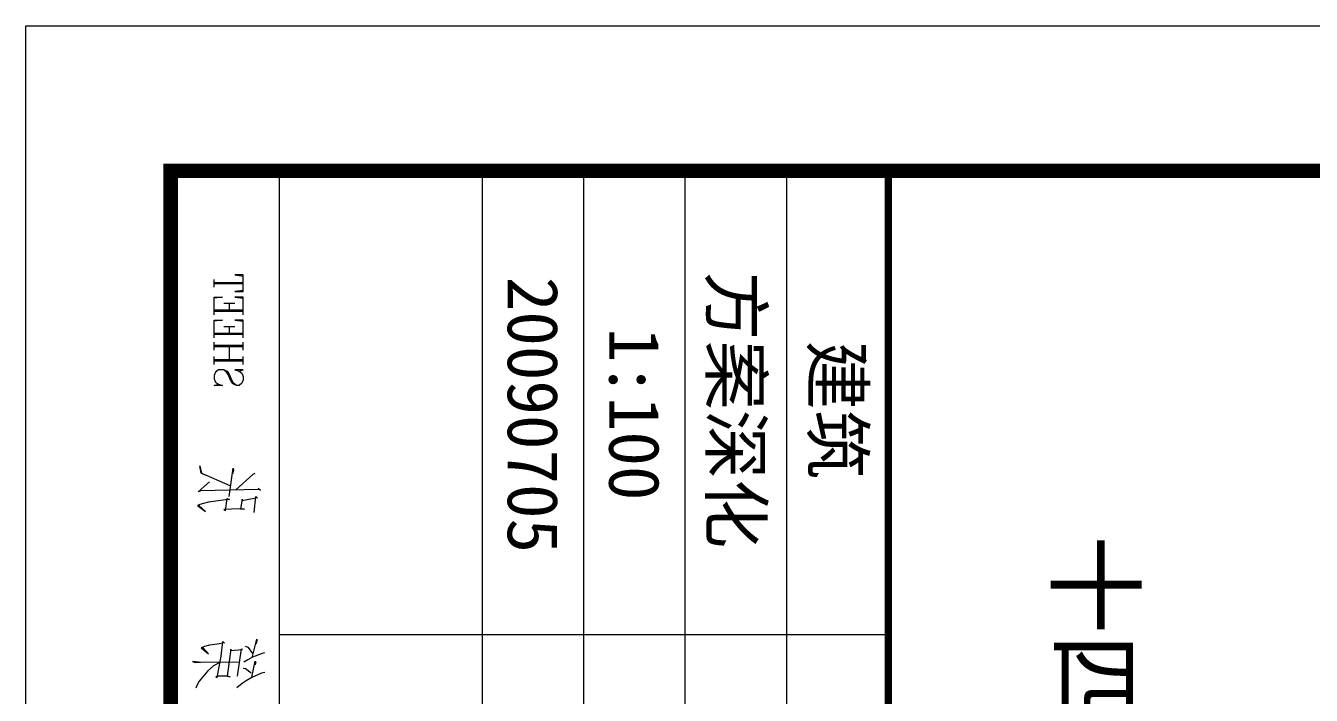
# Model space of a CAD drawing. Extents: x 1332633 to 1595679, y 264824 to 640777.
# Drawn here: x 1510891 to 1515325, y 327113 to 329421 of the extents above; entities that cross this region are included whole.
import ezdxf
from ezdxf.enums import TextEntityAlignment as Align

# ---------------------------------------------------------------- set-up
doc = ezdxf.new("R2010")
doc.units = 0
doc.header["$LTSCALE"] = 1000
doc.header["$MEASUREMENT"] = 0
doc.layers.add('_公共_图框', color=4, linetype='CONTINUOUS', lineweight=5)
doc.layers.add('A-Wall(建筑墙)', color=255, linetype='CONTINUOUS')
doc.styles.add('图框文字', font='SIMKAI.TTF')

# ---------------------------------------------------------------- blocks, each defined once
blk = doc.blocks.new('qqwqw')
at = {"layer": '_公共_图框'}
for p, q in [((-2100, 2975), (-2100, 875)), ((-4500, 2625), (-500, 2625)), ((-4500, 2275), (-500, 2275)), ((-4500, 1925), (-500, 1925)), ((-4500, 1575), (-500, 1575)), ((-4500, 875), (-500, 875)), ((-2231.1, 813.4), (-2246.9, 779.9)), ((-2229.6, 825.2), (-2231.1, 813.4)), ((-2163.6, 815.3), (-2176, 781.9)), ((-2162, 823.2), (-2163.6, 815.3)), ((-1626.8, 799.5), (-1637.9, 746.5)), ((-1622.2, 793.7), (-1626.8, 799.5)), ((-1598.5, 803.5), (-1603.3, 602.8)), ((-1601.6, 809.5), (-1595.5, 801.6)), ((-1595.5, 801.6), (-1598.5, 803.5)), ((-2258, 760.2), (-2267.4, 746.5)), ((-2246.9, 779.9), (-2258, 760.2)), ((-2245.3, 779.9), (-2190.3, 791.7)), ((-2231.1, 778), (-2217.1, 758.3)), ((-2217.1, 758.3), (-2215.4, 750.4)), ((-2195, 793.7), (-2204.5, 789.8)), ((-2190.3, 791.7), (-2195, 793.7)), ((-2185.6, 766.2), (-2193.5, 752.3)), ((-2176, 781.9), (-2185.6, 766.2)), ((-2174.5, 781.9), (-2114.8, 797.7)), ((-2163.6, 783.8), (-2143, 768.1)), ((-2143, 768.1), (-2139.9, 758.3)), ((-2121.1, 797.7), (-2132.1, 793.7)), ((-2114.8, 797.7), (-2121.1, 797.7)), ((-1677.3, 787.7), (-1622.2, 793.7)), ((-1664.6, 740.5), (-1666.1, 754.4)), ((-1666.1, 754.4), (-1664.6, 736.6)), ((-1546.5, 783.8), (-1600.1, 724.8)), ((-1543.4, 789.8), (-1546.5, 783.8)), ((-2267.4, 746.5), (-2281.6, 728.7)), ((-2242.3, 730.8), (-2147.8, 744.4)), ((-2195, 734.7), (-2193.5, 596.9)), ((-2150.9, 746.5), (-2154.1, 707.1)), ((-2147.8, 744.4), (-2150.9, 746.5)), ((-1664.6, 736.6), (-1667.8, 683.5)), ((-1631.6, 746.5), (-1664.6, 740.5)), ((-1637.9, 746.5), (-1631.6, 746.5)), ((-1622.2, 701.2), (-1524.6, 715)), ((-1532.5, 716.9), (-1545, 713)), ((-1524.6, 715), (-1532.5, 716.9)), ((-1232, 745.5), (-1239.7, 735.9)), ((-1239.7, 735.9), (-1239.7, 726.5)), ((-1239.7, 726.5), (-1232, 716.9)), ((-1239.7, 726.5), (-1236, 716.9)), ((-1236, 716.9), (-1232, 712.1)), ((-1220.7, 750.3), (-1232, 745.5)), ((-1232, 716.9), (-1224.5, 712.1)), ((-1232, 712.1), (-1224.5, 707.3)), ((-1224.5, 712.1), (-1201.6, 702.5)), ((-1209.3, 750.3), (-1220.7, 750.3)), ((-1197.8, 745.5), (-1209.3, 750.3)), ((-1190.3, 735.9), (-1197.8, 745.5)), ((-1190.3, 735.9), (-1186.3, 750.3)), ((-1186.3, 721.7), (-1190.3, 735.9)), ((-1186.3, 750.3), (-1186.3, 721.7)), ((-1167.3, 750.3), (-1140.6, 750.3)), ((-1155.9, 750.3), (-1155.9, 650.2)), ((-1152.1, 750.3), (-1152.1, 650.2)), ((-1117.9, 750.3), (-1091.2, 750.3)), ((-1106.4, 750.3), (-1106.4, 650.2)), ((-1102.7, 750.3), (-1102.7, 650.2)), ((-1076, 750.3), (-1015, 750.3)), ((-1064.5, 750.3), (-1064.5, 650.2)), ((-1060.7, 750.3), (-1060.7, 650.2)), ((-1038, 721.7), (-1038, 683.5)), ((-1015, 721.7), (-1018.8, 750.3)), ((-1015, 750.3), (-1015, 721.7)), ((-996.1, 750.3), (-935.1, 750.3)), ((-984.6, 750.3), (-984.6, 650.2)), ((-980.8, 750.3), (-980.8, 650.2)), ((-957.9, 721.7), (-957.9, 683.5)), ((-935.1, 721.7), (-938.9, 750.3)), ((-935.1, 750.3), (-935.1, 721.7)), ((-912.2, 750.3), (-916.1, 721.7)), ((-916.1, 721.7), (-916.1, 750.3)), ((-916.1, 750.3), (-859, 750.3)), ((-889.4, 750.3), (-889.4, 650.2)), ((-885.7, 750.3), (-885.7, 650.2)), ((-859, 721.7), (-862.8, 750.3)), ((-859, 750.3), (-859, 721.7)), ((-2246.9, 659.9), (-2173, 673.6)), ((-2242.3, 695.3), (-2243.8, 705.1)), ((-2243.8, 705.1), (-2242.3, 695.3)), ((-2149.4, 707.1), (-2242.3, 695.3)), ((-2242.3, 695.3), (-2242.3, 661.8)), ((-2195, 669.7), (-2206, 648.1)), ((-2173, 673.6), (-2122.7, 679.6)), ((-2154.1, 707.1), (-2149.4, 707.1)), ((-2127.3, 685.4), (-2132.1, 661.8)), ((-2122.7, 679.6), (-2127.3, 685.4)), ((-1670.9, 689.4), (-1630, 695.3)), ((-1667.8, 683.5), (-1670.9, 689.4)), ((-1634.6, 689.4), (-1642.5, 630.3)), ((-1633.1, 703.2), (-1634.6, 689.4)), ((-1630, 695.3), (-1633.1, 703.2)), ((-1585.9, 705.1), (-1541.9, 604.8)), ((-1236, 664.5), (-1239.7, 678.7)), ((-1239.7, 678.7), (-1239.7, 650.2)), ((-1224.5, 707.3), (-1201.6, 697.9)), ((-1201.6, 702.5), (-1194, 697.9)), ((-1201.6, 697.9), (-1194, 693.1)), ((-1194, 697.9), (-1190.3, 693.1)), ((-1194, 693.1), (-1186.3, 683.5)), ((-1190.3, 693.1), (-1186.3, 683.5)), ((-1186.3, 683.5), (-1186.3, 664.5)), ((-1152.1, 702.5), (-1106.4, 702.5)), ((-1060.7, 702.5), (-1038, 702.5)), ((-1015, 678.7), (-1018.8, 650.2)), ((-1015, 650.2), (-1015, 678.7)), ((-980.8, 702.5), (-957.9, 702.5)), ((-935.1, 678.7), (-938.9, 650.2)), ((-935.1, 650.2), (-935.1, 678.7)), ((-2245.3, 656), (-2246.9, 659.9)), ((-2242.3, 661.8), (-2245.3, 656)), ((-2223.3, 628.4), (-2243.8, 610.6)), ((-2206, 648.1), (-2223.3, 628.4)), ((-2144.6, 604.8), (-2165.1, 630.3)), ((-2165.1, 630.3), (-2143, 610.6)), ((-2135.2, 634.3), (-2139.9, 616.6)), ((-2132.1, 661.8), (-2135.2, 634.3)), ((-1642.5, 630.3), (-1647.3, 612.7)), ((-1606.4, 594.9), (-1571.8, 634.3)), ((-1239.7, 650.2), (-1236, 664.5)), ((-1228.3, 655), (-1236, 664.5)), ((-1216.8, 650.2), (-1228.3, 655)), ((-1205.5, 650.2), (-1216.8, 650.2)), ((-1194, 655), (-1205.5, 650.2)), ((-1186.3, 664.5), (-1194, 655)), ((-1167.3, 650.2), (-1140.6, 650.2)), ((-1117.9, 650.2), (-1091.2, 650.2)), ((-1076, 650.2), (-1015, 650.2)), ((-996.1, 650.2), (-935.1, 650.2)), ((-900.9, 650.2), (-874.2, 650.2)), ((-2272, 591), (-2283.2, 587)), ((-2259.6, 598.8), (-2272, 591)), ((-2243.8, 610.6), (-2259.6, 598.8)), ((-2195, 585.1), (-2193.5, 602.8)), ((-2191.8, 575.2), (-2195, 585.1)), ((-2193.5, 596.9), (-2191.8, 575.2)), ((-2139.9, 616.6), (-2144.6, 604.8)), ((-1653.6, 593), (-1674, 620.6)), ((-1674, 620.6), (-1653.6, 596.9)), ((-1650.4, 600.9), (-1653.6, 593)), ((-1653.6, 596.9), (-1650.4, 600.9)), ((-1647.3, 612.7), (-1650.4, 600.9)), ((-1603.3, 602.8), (-1606.4, 594.9)), ((-1541.9, 606.7), (-1548.2, 618.5)), ((-1516.8, 600.9), (-1541.9, 606.7)), ((-1541.9, 604.8), (-1516.8, 600.9))]:
    blk.add_line(p, q, dxfattribs=at)
blk.add_lwpolyline([(-63075, 0), (0, 0), (0, 29700), (-63075, 29700)], close=True, dxfattribs=at)
at = {"layer": '_公共_图框', "const_width": 50}
blk.add_lwpolyline([(-61825, 500), (-500, 500), (-500, 29200), (-61825, 29200)], close=True, dxfattribs=at)
at = {"layer": '_公共_图框', "const_width": 25}
blk.add_lwpolyline([(-4500, 2975), (-500, 2975)], dxfattribs=at)
at = {"layer": '_公共_图框', "style": '图框文字'}
for tag, height, p in [('建设单位', 250, (-2500, 19150)), ('合作单位', 250, (-2527, 16841.6)), ('项目名称', 250, (-2500, 15150)), ('项目编号', 250, (-2500, 13150)), ('建筑', 175, (-1300, 2800)), ('方案深化', 175, (-1300, 2450)), ('1:100', 175, (-1300, 2100)), ('20090705', 175, (-1300, 1750)), ('图号', 175, (-1300, 1225))]:
    blk.add_attdef(tag, text='', height=height, dxfattribs=at).set_placement(p, align=Align.MIDDLE_CENTER)

msp = doc.modelspace()

# ---------------------------------------------------------------- block references
at = {"layer": 'A-Wall(建筑墙)'}
ref = msp.add_blockref('qqwqw', (1510891.4, 329420.9, 0), dxfattribs=dict(at, xscale=-1, rotation=270))
ref.add_attrib('20090705', '20090705', dxfattribs={"layer": '_公共_图框', "height": 175, "rotation": 270, "style": '图框文字'}).set_placement((1512641.4, 328079.3, 0), align=Align.MIDDLE_CENTER)
ref.add_attrib('1:100', '1:100', dxfattribs={"layer": '_公共_图框', "height": 175, "rotation": 270, "style": '图框文字'}).set_placement((1512991.4, 328082.1, 0), align=Align.MIDDLE_CENTER)
ref.add_attrib('方案深化', '方案深化', dxfattribs={"layer": '_公共_图框', "height": 175, "rotation": 270, "style": '图框文字'}).set_placement((1513341.4, 328097.2, 0), align=Align.MIDDLE_CENTER)
ref.add_attrib('建筑', '建筑', dxfattribs={"layer": '_公共_图框', "height": 175, "rotation": 270, "style": '图框文字'}).set_placement((1513691.4, 328097.2, 0), align=Align.MIDDLE_CENTER)

# ---------------------------------------------------------------- texts
at = {"layer": '_公共_图框', "style": '图框文字'}
msp.add_attdef('十四层平面图', text='XXXXXX', height=250, rotation=270, dxfattribs=at).set_placement((1514579.1, 326642.5, 0), align=Align.MIDDLE_CENTER)

doc.saveas('drawing.dxf')
